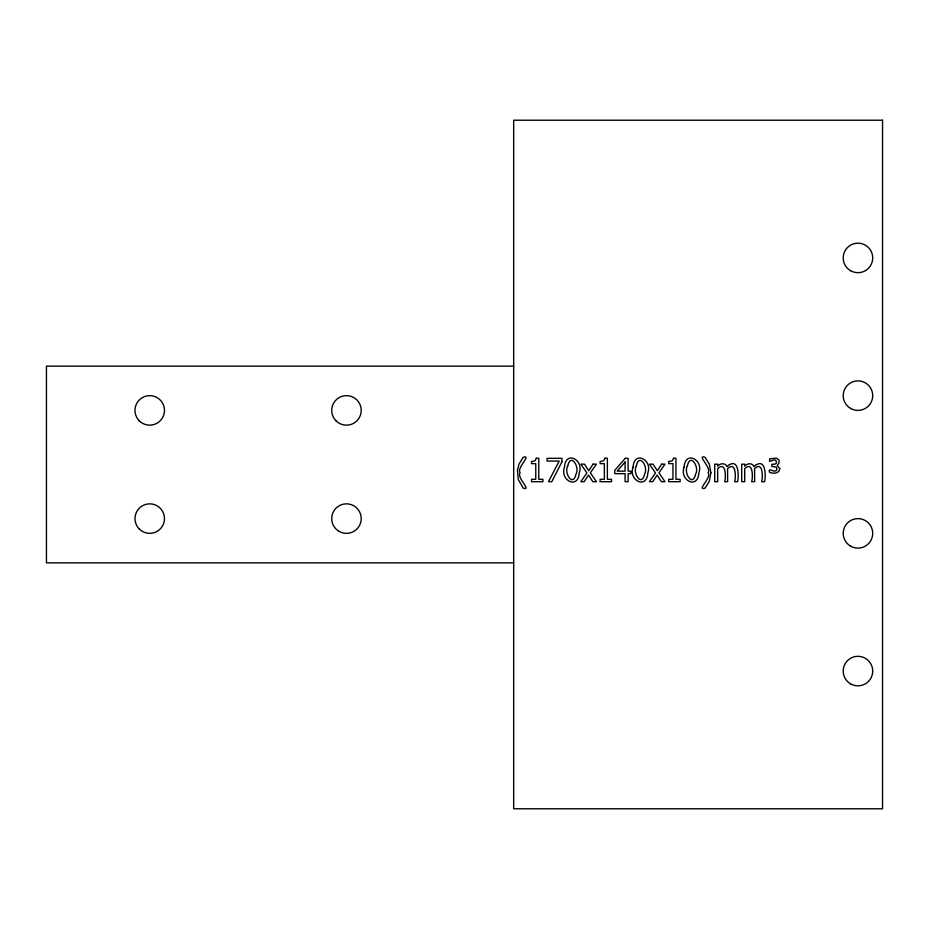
<?xml version="1.0" encoding="UTF-8"?>
<svg xmlns="http://www.w3.org/2000/svg" width="929" height="929" viewBox="0 0 929 929"><rect width="100%" height="100%" fill="white"/><g stroke="black" fill="none" stroke-linecap="round" stroke-linejoin="round"><path stroke-width="1.39" d="M513.679 366.131L46.45 366.131L46.45 562.869L513.679 562.869M564.507 467.078C559.455 480.27 578.302 489.897 579.231 472.942C584.26 459.785 565.436 450.135 564.507 467.078M633.102 467.078C628.039 480.27 646.898 489.897 647.827 472.942C652.855 459.785 634.019 450.135 633.102 467.078M684.139 467.078C679.076 480.27 697.934 489.897 698.852 472.942C703.88 459.785 685.056 450.135 684.139 467.078M517.465 470.376L518.243 479.399L523.224 488.166C532.294 490.976 516.315 477.645 520.124 472.722C516.338 467.798 532.271 454.455 523.224 457.265L518.905 464.198L517.465 470.376M710.894 472.722L709.338 481.245L705.03 488.166C695.972 490.976 711.928 477.645 708.13 472.722C711.928 467.798 695.96 454.467 705.03 457.265L709.326 464.175L710.894 472.722M567.758 465.917C563.659 472.896 573.054 487.62 575.968 474.196C580.126 467.124 570.627 452.353 567.758 465.917M636.342 465.917C632.243 472.896 641.637 487.62 644.563 474.196C648.709 467.124 639.21 452.353 636.342 465.917M687.379 465.917C683.279 472.896 692.674 487.62 695.589 474.196C699.746 467.124 690.247 452.353 687.379 465.917M779.745 468.692C779.617 473.674 772.94 473.918 769.491 472.28C767.9 466.207 774.751 474.045 776.83 469.726L776.365 467.043L771.848 466.497L771.848 464.314L775.018 464.163L776.481 463.014L776.029 460.587C773.543 457.881 768.248 464.744 769.735 458.81L776.458 458.125L779.048 460.157C779.779 466.672 774.461 462.735 779.745 468.692M536.347 458.241L535.069 460.819L531.527 461.504L531.527 463.641L535.766 463.641L535.766 479.318L531.527 479.318L531.527 481.698L542.931 481.698L542.931 479.318L538.785 479.318L538.785 458.241L536.347 458.241M604.942 458.241L603.664 460.819L600.122 461.504L600.122 463.641L604.361 463.641L604.361 479.318L600.122 479.318L600.122 481.698L611.514 481.698L611.514 479.318L607.369 479.318L607.369 458.241L604.942 458.241M673.537 458.241L672.248 460.819L668.706 461.504L668.706 463.641L672.956 463.641L672.956 479.318L668.706 479.318L668.706 481.698L680.109 481.698L680.109 479.318L675.964 479.318L675.964 458.241L673.537 458.241M561.929 461.818L551.814 481.698L548.47 481.698L559.177 461.063L547.088 461.063L547.088 458.322L561.929 458.322L561.929 461.818M593.05 464.163L588.719 470.724L584.492 464.163L580.869 464.163L586.896 473L580.799 481.698L584.144 481.698L588.533 475.067L592.783 481.698L596.418 481.698L590.356 472.791L596.418 464.163L593.05 464.163M661.645 464.163L657.314 470.724L653.087 464.163L649.464 464.163L655.491 473L649.394 481.698L652.739 481.698L657.117 475.067L661.378 481.698L665.001 481.698L658.94 472.791L665.001 464.163L661.645 464.163M625.089 462.003L617.204 471.142L625.089 471.142L625.089 462.003M625.217 458.322L614.754 470.364L614.754 473.662L625.089 473.662L625.089 481.698L628.097 481.698L628.097 473.662L630.884 473.662L630.884 471.142L628.097 471.142L628.097 458.322L625.217 458.322M728.382 465.394L727.059 466.706C725.619 462.654 719.963 463.037 717.676 466.103L717.676 464.163L714.726 464.163L714.726 481.698L717.676 481.698L717.676 468.599C726.118 460.796 725.979 477.192 724.678 481.698L727.628 481.698L727.57 468.646C736.023 460.726 735.989 477.134 734.63 481.698L737.58 481.698C738.822 476.414 739.043 457.776 728.382 465.394M755.393 465.394L754.069 466.706C752.629 462.654 746.974 463.037 744.686 466.103L744.686 464.163L741.725 464.163L741.725 481.698L744.686 481.698L744.686 468.599C753.129 460.796 752.978 477.192 751.689 481.698L754.638 481.698L754.58 468.646C763.034 460.726 762.999 477.134 761.641 481.698L764.59 481.698C765.833 476.414 766.042 457.776 755.393 465.394M882.55 120.224L513.679 120.224L513.679 808.776L882.55 808.776L882.55 120.224M850.581 270.711A14.759 14.759 0 0 0 872.714 257.937A14.759 14.759 0 0 0 850.581 245.151A14.759 14.759 0 0 0 850.581 270.711M850.581 408.423A14.759 14.759 0 0 0 872.714 395.649A14.759 14.759 0 0 0 850.581 382.864A14.759 14.759 0 0 0 850.581 408.423M850.581 546.136A14.759 14.759 0 0 0 872.714 533.351A14.759 14.759 0 0 0 850.581 520.577A14.759 14.759 0 0 0 850.581 546.136M850.581 683.849A14.759 14.759 0 0 0 872.714 671.063A14.759 14.759 0 0 0 850.581 658.289A14.759 14.759 0 0 0 850.581 683.849M336.031 420.837A14.759 14.759 0 0 0 360.719 414.218A14.759 14.759 0 0 0 342.638 396.149A14.759 14.759 0 0 0 336.031 420.837M339.085 531.376A14.759 14.759 0 0 0 361.218 518.603A14.759 14.759 0 0 0 339.085 505.817A14.759 14.759 0 0 0 339.085 531.376M139.304 420.837A14.759 14.759 0 0 0 163.98 414.218A14.759 14.759 0 0 0 145.911 396.149A14.759 14.759 0 0 0 139.304 420.837M139.304 529.031A14.759 14.759 0 0 0 163.98 522.423A14.759 14.759 0 0 0 145.911 504.354A14.759 14.759 0 0 0 139.304 529.031"/></g></svg>
